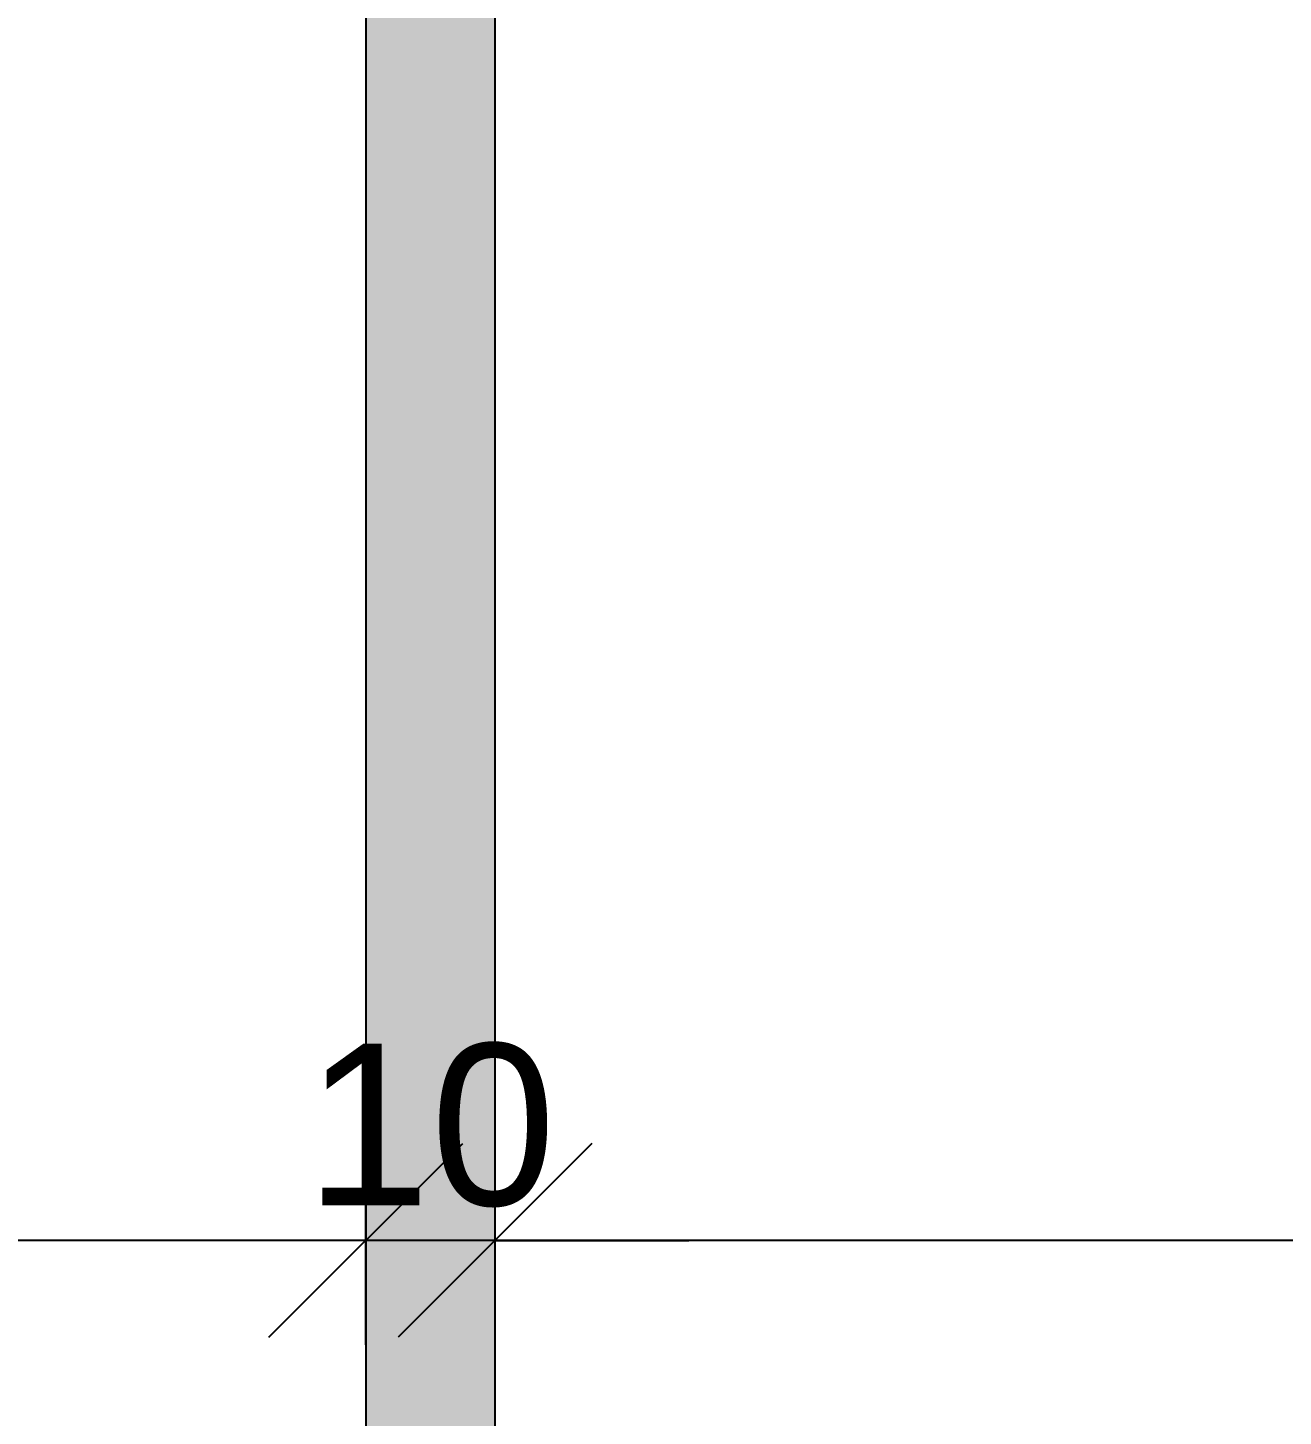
# Model space of a CAD drawing. Extents: x -5566 to 5867, y -120 to 4683.
# Drawn here: x -4431.2 to -4334, y 272.4 to 379.8 of the extents above; entities that cross this region are included whole.
import ezdxf

# ---------------------------------------------------------------- set-up
doc = ezdxf.new("R2010")
doc.units = 0
doc.layers.get('0').update_dxf_attribs({"linetype": 'CONTINUOUS'})
doc.layers.get('DEFPOINTS').update_dxf_attribs({"linetype": 'CONTINUOUS'})
for name, color, linetype in [('A-ANNO-DIMS', 211, 'CONTINUOUS'), ('A-WALL-PATT', 111, 'CONTINUOUS'), ('I-WALL', 2, 'CONTINUOUS')]:
    doc.layers.add(name, color=color, linetype=linetype)
doc.styles.add('ARIAL', font='arial.ttf', dxfattribs={"height": 12.5})
doc.dimstyles.new('100_200_2_5MM_ARIAL_CM', dxfattribs={"dimscale": 30.48, "dimtxt": 12.753242, "dimasz": 0.492126, "dimexe": 0.328084, "dimexo": 0.0625, "dimgap": 0.082021, "dimtad": 1, "dimdec": 0, "dimzin": 0, "dimtxsty": 'ARIAL', "dimblk1": 'OBLIQUE', "dimblk2": 'OBLIQUE', "dimsah": 1, "dimcen": 0.09, "dimdle": 0.328084, "dimazin": 3, "dimtfac": 1, "dimtdec": 4, "dimtix": 1, "dimtmove": 0, "dimatfit": 3, "dimtvp": 1, "dimtolj": 1, "dimtzin": 0})

# ---------------------------------------------------------------- blocks, each defined once
blk = doc.blocks.new('_OBLIQUE')
at = {"color": 0, "linetype": 'BYBLOCK'}
blk.add_line((-0.5, -0.5), (0.5, 0.5), dxfattribs=at)
blk = doc.blocks.new('DIMBLOCK76-LEVEL__9_00')
at = {"layer": 'A-ANNO-DIMS', "color": 0}
for p, q in [((-4395, 277.92), (-4395, 296.01)), ((-1989.5, 277.92), (-1989.5, 296.01)), ((-1979.5, 286.01), (-4405, 286.01))]:
    blk.add_line(p, q, dxfattribs=at)
at = {"layer": 'DEFPOINTS', "color": 0}
for p in [(-4395, 286.01), (-4395, 276.01), (-1989.5, 276.01)]:
    blk.add_point(p, dxfattribs=at)
at = {"layer": 'A-ANNO-DIMS', "color": 0, "xscale": 15, "yscale": 15, "zscale": 15, "rotation": 180}
blk.add_blockref('_OBLIQUE', (-4395, 286.01), dxfattribs=at)
at = {"layer": 'A-ANNO-DIMS', "color": 0, "xscale": 15, "yscale": 15, "zscale": 15}
blk.add_blockref('_OBLIQUE', (-1989.5, 286.01), dxfattribs=at)
at = {"layer": 'A-ANNO-DIMS', "color": 0, "insert": (-3192.25, 294.89), "char_height": 12.5, "width": 46.1471, "attachment_point": 5, "style": 'ARIAL'}
blk.add_mtext('\\A1;2406', dxfattribs=at)
blk = doc.blocks.new('DIMBLOCK77-LEVEL__9_00')
at = {"layer": 'A-ANNO-DIMS', "color": 0}
for p, q in [((-4405, 277.92), (-4405, 296.01)), ((-4395, 277.92), (-4395, 296.01)), ((-4405, 286.01), (-4420, 286.01)), ((-4395, 286.01), (-4405, 286.01)), ((-4395, 286.01), (-4380, 286.01))]:
    blk.add_line(p, q, dxfattribs=at)
at = {"layer": 'DEFPOINTS', "color": 0}
for p in [(-4405, 286.01), (-4405, 276.01), (-4395, 276.01)]:
    blk.add_point(p, dxfattribs=at)
at = {"layer": 'A-ANNO-DIMS', "color": 0, "xscale": 15, "yscale": 15, "zscale": 15}
blk.add_blockref('_OBLIQUE', (-4405, 286.01), dxfattribs=at)
at = {"layer": 'A-ANNO-DIMS', "color": 0, "xscale": 15, "yscale": 15, "zscale": 15, "rotation": 180}
blk.add_blockref('_OBLIQUE', (-4395, 286.01), dxfattribs=at)
at = {"layer": 'A-ANNO-DIMS', "color": 0, "insert": (-4400, 294.89), "char_height": 12.5, "width": 23.0736, "attachment_point": 5, "style": 'ARIAL'}
blk.add_mtext('\\A1;10', dxfattribs=at)
blk = doc.blocks.new('DIMBLOCK78-LEVEL__9_00')
at = {"layer": 'A-ANNO-DIMS', "color": 0}
for p, q in [((-4982.5, 277.92), (-4982.5, 296.01)), ((-4405, 277.92), (-4405, 296.01)), ((-4395, 286.01), (-4992.5, 286.01))]:
    blk.add_line(p, q, dxfattribs=at)
at = {"layer": 'DEFPOINTS', "color": 0}
for p in [(-4982.5, 286.01), (-4982.5, 276.01), (-4405, 276.01)]:
    blk.add_point(p, dxfattribs=at)
at = {"layer": 'A-ANNO-DIMS', "color": 0, "xscale": 15, "yscale": 15, "zscale": 15, "rotation": 180}
blk.add_blockref('_OBLIQUE', (-4982.5, 286.01), dxfattribs=at)
at = {"layer": 'A-ANNO-DIMS', "color": 0, "xscale": 15, "yscale": 15, "zscale": 15}
blk.add_blockref('_OBLIQUE', (-4405, 286.01), dxfattribs=at)
at = {"layer": 'A-ANNO-DIMS', "color": 0, "insert": (-4693.75, 294.87), "char_height": 12.5, "width": 34.6103, "attachment_point": 5, "style": 'ARIAL'}
blk.add_mtext('\\A1;577', dxfattribs=at)

msp = doc.modelspace()

# ---------------------------------------------------------------- hatches: boundary and pattern name
at = {"layer": 'A-WALL-PATT'}
h = msp.add_hatch(color=256, dxfattribs=at)
h.paths.add_polyline_path([(-4405, 715.49), (-4405, 217.99), (-4395, 217.99), (-4395, 715.49)], flags=0)
h.paths.add_polyline_path([(-4405, 815.49), (-4395, 815.49), (-4395, 830.49), (-4405, 830.49), (-4405, 818.99)], flags=0)

# ---------------------------------------------------------------- linework, layer by layer
at = {"layer": 'I-WALL'}
for p, q in [((-4405, 711.99), (-4405, 217.99)), ((-4395, 217.99), (-4395, 711.99))]:
    msp.add_line(p, q, dxfattribs=at)

# ---------------------------------------------------------------- dimensions: what is measured, and where the dimension line sits
at = {"layer": 'A-ANNO-DIMS'}
for base, p1, p2, override, picture, middle in [((-4982.5, 286.01151105), (-4405, 276.01151105), (-4982.5, 276.01151105), {"dimpost": '<>', "dimfxl": 577.5}, 'DIMBLOCK78-LEVEL__9_00', (-4693.75, 294.86809359)), ((-4405, 286.01), (-4395, 276.01), (-4405, 276.01), {"dimpost": '<>', "dimfxl": 10}, 'DIMBLOCK77-LEVEL__9_00', (-4400, 294.89)), ((-4395, 286.01151105), (-1989.5, 276.01151105), (-4395, 276.01151105), {"dimpost": '<>', "dimfxl": 2405.5}, 'DIMBLOCK76-LEVEL__9_00', (-3192.25, 294.8936734))]:
    dim = msp.add_linear_dim(base=base, p1=p1, p2=p2, dimstyle='100_200_2_5MM_ARIAL_CM', override=override, dxfattribs=at)
    dim.commit()
    dim.dimension.update_dxf_attribs({"geometry": picture, "text_midpoint": middle})

doc.saveas('drawing.dxf')
